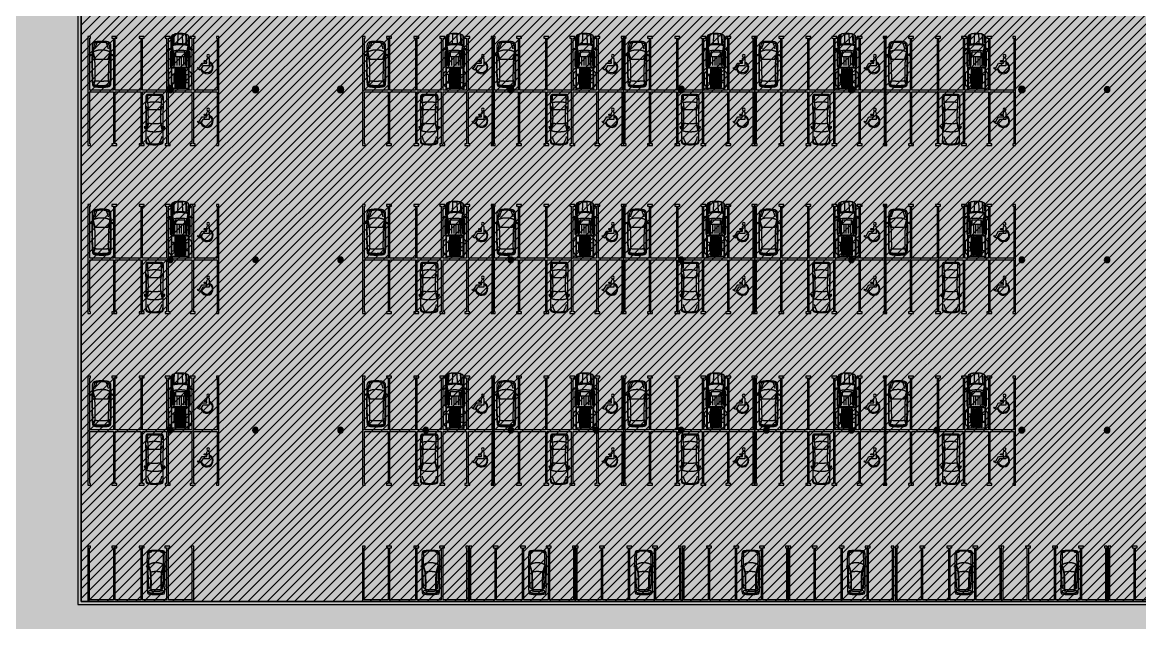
# Model space of a CAD drawing. Header units: metres. Extents: x 202 to 188551, y -77 to 23715.
# Drawn here: x 185236.3 to 185341.2, y 20822.2 to 20878.6 of the extents above; entities that cross this region are included whole.
import ezdxf

# ---------------------------------------------------------------- set-up
doc = ezdxf.new("R2010")
doc.units = ezdxf.units.M
for name, pattern in [('Public', [0]), ('Style Black Lines', [0]), ('Style Grey Lines', [0]), ('Style_30', [0]), ('Style_4', [0]), ('Style_40', [0]), ('Wall Style 01', [0])]:
    doc.linetypes.add(name, pattern=pattern)
for name, color, linetype, true_color in [('brick', 12, 'Continuous', 0xbd0000), ('COLON', 5, 'Continuous', 0x0000ff), ('Import', 7, 'Continuous', 0xff1493), ('Import - Page 1', 7, 'Continuous', 0xff1493), ('Imported blocks_1', 7, 'Continuous', 0xc57dd9), ('MONOLIT', 7, 'Continuous', 0x691639), ('Walls', 7, 'Continuous', 0x68db4c), ('Zoning', 7, 'Continuous', 0x47d2e2)]:
    doc.layers.add(name, color=color, linetype=linetype, true_color=true_color)

# ---------------------------------------------------------------- blocks, each defined once
blk = doc.blocks.new('Two rows parking A')
at = {"layer": 'Imported blocks_1', "linetype": 'Style Black Lines'}
blk.add_lwpolyline([(-5.99, 4.82), (-5.91, 4.82), (-5.91, 4.98), (-6.15, 4.98), (-6.15, -5.26), (-5.91, -5.26), (-5.91, -5.1), (-5.99, -5.1), (-5.99, -0.22), (-3.74, -0.22), (-3.74, -5.1), (-3.9, -5.1), (-3.9, -5.26), (-3.43, -5.26), (-3.43, -5.1), (-3.59, -5.1), (-3.59, -0.22), (-1.19, -0.22), (-1.19, -5.1), (-1.35, -5.1), (-1.35, -5.26), (-0.88, -5.26), (-0.88, -5.1), (-1.03, -5.1), (-1.03, -0.22), (1.24, -0.22), (1.24, -5.1), (1.09, -5.1), (1.09, -5.26), (1.56, -5.26), (1.56, -5.1), (1.4, -5.1), (1.4, -0.22), (3.62, -0.22), (3.62, -5.1), (3.46, -5.1), (3.46, -5.26), (3.93, -5.26), (3.93, -5.1), (3.78, -5.1), (3.78, -0.22), (5.99, -0.22), (5.99, -5.1), (5.91, -5.1), (5.91, -5.26), (6.15, -5.26), (6.15, 4.98), (5.91, 4.98), (5.91, 4.82), (5.99, 4.82), (5.99, -0.06), (3.78, -0.06), (3.78, 4.82), (3.93, 4.82), (3.93, 4.98), (3.46, 4.98), (3.46, 4.82), (3.62, 4.82), (3.62, -0.06), (1.4, -0.06), (1.4, 4.82), (1.56, 4.82), (1.56, 4.98), (1.09, 4.98), (1.09, 4.82), (1.24, 4.82), (1.24, -0.06), (-1.03, -0.06), (-1.03, 4.82), (-0.88, 4.82), (-0.88, 4.98), (-1.35, 4.98), (-1.35, 4.82), (-1.19, 4.82), (-1.19, -0.06), (-3.59, -0.06), (-3.59, 4.82), (-3.43, 4.82), (-3.43, 4.98), (-3.9, 4.98), (-3.9, 4.82), (-3.74, 4.82), (-3.74, -0.06), (-5.99, -0.06), (-5.99, 4.82)], close=True, dxfattribs=at)
at = {"layer": 'Imported blocks_1', "linetype": 'Style Grey Lines'}
for points in [[(1.51, 3.77), (1.51, 3.8)], [(1.65, 3.88), (1.67, 3.88)], [(1.65, 3.8), (1.67, 3.8)], [(2, 2.26), (2, 3.49)], [(3.02, 2.26), (3.02, 3.49)], [(3.37, 3.8), (3.34, 3.8)], [(3.37, 3.88), (3.35, 3.88)], [(3.51, 3.77), (3.51, 3.8)], [(2.21, 3.08), (2.21, 2.26)], [(2.41, 3.08), (2.41, 2.26)], [(2.61, 3.08), (2.61, 2.26)], [(2.81, 3.08), (2.81, 2.26)], [(5.24, 2.86), (5.24, 2.24), (4.65, 2.24), (4.39, 1.83), (4.13, 1.98), (4.19, 2.07), (4.3, 2.03), (4.57, 2.47), (5.02, 2.47), (5.02, 2.61), (4.8, 2.61)], [(4.8, 2.72), (5.02, 2.72), (5.02, 2.86)], [(5.33, 2.57), (5.33, 2.46)], [(1.65, 1.71), (1.65, 0.28)], [(2.01, 1.89), (2.01, 0.23)], [(2.07, 0.23), (2.07, 1.89)], [(2.11, 1.89), (2.11, 0.23)], [(2.16, 0.23), (2.16, 1.89)], [(2.2, 1.89), (2.2, 0.23)], [(2.26, 0.23), (2.26, 1.89)], [(2.3, 1.89), (2.3, 0.23)], [(2.35, 0.23), (2.35, 1.89)], [(2.39, 1.89), (2.39, 0.23)], [(2.44, 0.23), (2.44, 1.89)], [(2.48, 1.89), (2.48, 0.23)], [(2.54, 0.23), (2.54, 1.89)], [(2.57, 0.23), (2.57, 1.89)], [(2.63, 1.89), (2.63, 0.23)], [(2.67, 0.23), (2.67, 1.89)], [(2.72, 1.89), (2.72, 0.23)], [(2.76, 0.23), (2.76, 1.89)], [(2.81, 1.89), (2.81, 0.23)], [(2.86, 0.23), (2.86, 1.89)], [(2.91, 1.89), (2.91, 0.23)], [(2.95, 0.23), (2.95, 1.89)], [(3.01, 1.89), (3.01, 0.23)], [(3.37, 0.28), (3.37, 1.71)], [(4.55, 1.93), (4.49, 1.83)], [(1.76, 0.09), (1.76, -0.02)], [(3.26, 0.09), (3.26, -0.02)], [(5.24, -2.18), (5.24, -2.8), (4.65, -2.8), (4.39, -3.21), (4.13, -3.06), (4.19, -2.97), (4.3, -3.01), (4.57, -2.57), (5.02, -2.57), (5.02, -2.43), (4.8, -2.43)], [(4.55, -3.11), (4.49, -3.21)], [(4.8, -2.32), (5.02, -2.32), (5.02, -2.18)], [(5.33, -2.47), (5.33, -2.58)]]:
    blk.add_lwpolyline(points, dxfattribs=at)
for points in [[(5.27, 3.16, 1), (5, 3.16, 1), (5.27, 3.16)], [(5.27, -1.88, 1), (5, -1.88, 1), (5.27, -1.88)]]:
    blk.add_lwpolyline(points, format="xyb", close=True, dxfattribs=at)
for points in [[(4.73, 2.7), (4.73, 2.7)], [(4.73, -2.34), (4.73, -2.34)]]:
    blk.add_lwpolyline(points, close=True, dxfattribs=at)
at = {"layer": 'Imported blocks_1'}
for points, degree in [([(2.51, 5.26), (2.12, 5.26), (1.98, 5.21)], 2), ([(3.04, 5.21), (2.9, 5.26), (2.51, 5.26)], 2), ([(-5.73, 4.24), (-5.76, 4.11), (-5.74, 3.97)], 2), ([(-5.59, 4.42), (-5.7, 4.36), (-5.73, 4.24)], 2), ([(-5.53, 4.34), (-5.65, 3.93), (-5.66, 3.49)], 2), ([(-4.87, 4.53), (-5.45, 4.53), (-5.59, 4.42)], 2), ([(-5.29, 4.38), (-5.41, 4.38), (-5.53, 4.34)], 2), ([(-5.48, 3.83), (-5.42, 4.14), (-5.27, 4.42)], 2), ([(-5.27, 4.42), (-5.24, 4.48), (-5.19, 4.52)], 2), ([(-4.87, 4.44), (-5.07, 4.44), (-5.27, 4.42)], 2), ([(-4.15, 4.42), (-4.29, 4.53), (-4.87, 4.53)], 2), ([(-4.47, 4.42), (-4.67, 4.44), (-4.87, 4.44)], 2), ([(-4.55, 4.52), (-4.5, 4.48), (-4.47, 4.42)], 2), ([(-4.47, 4.42), (-4.32, 4.14), (-4.26, 3.83)], 2), ([(-4.45, 4.38), (-4.33, 4.38), (-4.21, 4.34)], 2), ([(-4.21, 4.34), (-4.09, 3.93), (-4.08, 3.49)], 2), ([(-4.01, 4.24), (-4.04, 4.36), (-4.15, 4.42)], 2), ([(-4, 3.97), (-3.98, 4.11), (-4.01, 4.24)], 2), ([(1.69, 5.01), (1.63, 4.89), (1.63, 4.76)], 2), ([(1.63, 4.76), (1.63, 4), (1.65, 4)], 2), ([(1.93, 5.16), (1.77, 5.14), (1.69, 5.01)], 2), ([(1.76, 5.09), (1.76, 4.65), (1.75, 4.2)], 2), ([(1.75, 4.2), (1.81, 4.2), (1.88, 4.21)], 2), ([(1.75, 4.2), (1.79, 3.89), (1.86, 3.58)], 2), ([(2.51, 4.22), (2.09, 4.22), (1.76, 4.12)], 2), ([(1.88, 4.21), (1.88, 4.68), (1.93, 5.16)], 2), ([(1.93, 4.23), (1.9, 4.23), (1.88, 4.21)], 2), ([(1.93, 4.23), (1.94, 4.74), (1.98, 5.21)], 2), ([(1.98, 5.21), (1.95, 5.19), (1.93, 5.16)], 2), ([(2.51, 4.3), (2.12, 4.3), (1.93, 4.23)], 2), ([(2.3, 5.19), (2.28, 4.77), (2.26, 4.34)], 2), ([(2.26, 4.34), (2.26, 4.32), (2.28, 4.32)], 2), ([(2.28, 4.32), (2.51, 4.32), (2.74, 4.32)], 2), ([(2.33, 5.21), (2.3, 5.21), (2.3, 5.19)], 2), ([(2.69, 5.21), (2.51, 5.21), (2.33, 5.21)], 2), ([(3.09, 4.23), (2.89, 4.3), (2.51, 4.3)], 2), ([(3.26, 4.12), (2.93, 4.22), (2.51, 4.22)], 2), ([(2.72, 5.19), (2.72, 5.21), (2.69, 5.21)], 2), ([(2.76, 4.34), (2.74, 4.77), (2.72, 5.19)], 2), ([(2.74, 4.32), (2.76, 4.32), (2.76, 4.34)], 2), ([(3.09, 5.16), (3.07, 5.19), (3.04, 5.21)], 2), ([(3.09, 4.23), (3.08, 4.74), (3.04, 5.21)], 2), ([(3.14, 4.21), (3.14, 4.68), (3.09, 5.16)], 2), ([(3.33, 5.01), (3.24, 5.14), (3.09, 5.16)], 2), ([(3.14, 4.21), (3.12, 4.23), (3.09, 4.23)], 2), ([(3.27, 4.2), (3.2, 4.2), (3.14, 4.21)], 2), ([(3.15, 3.58), (3.23, 3.89), (3.27, 4.2)], 2), ([(3.25, 5.09), (3.26, 4.65), (3.27, 4.2)], 2), ([(3.39, 4.76), (3.39, 4.89), (3.33, 5.01)], 2), ([(3.37, 4), (3.39, 4), (3.39, 4.76)], 2), ([(-5.93, 3.24), (-5.95, 3.22), (-5.95, 3.2)], 2), ([(-5.95, 3.2), (-5.95, 3.2), (-5.94, 3.19)], 2), ([(-5.94, 3.19), (-5.85, 3.23), (-5.77, 3.26)], 2), ([(-5.94, 3.19), (-5.94, 3.19), (-5.94, 3.19)], 2), ([(-5.76, 3.31), (-5.85, 3.28), (-5.93, 3.24)], 2), ([(-5.77, 3.26), (-5.75, 3.27), (-5.74, 3.27)], 2), ([(-5.77, 3.26), (-5.78, 2.57), (-5.77, 1.87)], 2), ([(-5.74, 3.97), (-5.76, 3.64), (-5.76, 3.31)], 2), ([(-5.74, 3.32), (-5.75, 3.32), (-5.76, 3.31)], 2), ([(-5.73, 3.3), (-5.73, 3.31), (-5.74, 3.32)], 2), ([(-5.74, 3.27), (-5.73, 3.28), (-5.73, 3.3)], 2), ([(-5.71, 2.16), (-5.71, 2.81), (-5.72, 3.46)], 2), ([(-5.72, 3.46), (-5.65, 3.18), (-5.58, 2.9)], 2), ([(-4.87, 3.71), (-5.46, 3.71), (-5.66, 3.49)], 2), ([(-5.66, 3.49), (-5.6, 3.16), (-5.46, 2.85)], 2), ([(-4.08, 3.49), (-4.28, 3.71), (-4.87, 3.71)], 2), ([(-4.28, 2.85), (-4.14, 3.16), (-4.08, 3.49)], 2), ([(-4.02, 3.46), (-4.09, 3.18), (-4.16, 2.9)], 2), ([(-4.03, 2.16), (-4.03, 2.81), (-4.02, 3.46)], 2), ([(-4.01, 3.3), (-4.01, 3.31), (-4, 3.32)], 2), ([(-4, 3.27), (-4.01, 3.28), (-4.01, 3.3)], 2), ([(-3.98, 3.31), (-3.98, 3.64), (-4, 3.97)], 2), ([(-4, 3.32), (-3.99, 3.32), (-3.98, 3.31)], 2), ([(-3.97, 3.26), (-3.99, 3.27), (-4, 3.27)], 2), ([(-3.81, 3.24), (-3.89, 3.28), (-3.98, 3.31)], 2), ([(-3.97, 1.87), (-3.96, 2.57), (-3.97, 3.26)], 2), ([(-3.97, 3.26), (-3.89, 3.23), (-3.8, 3.19)], 2), ([(-3.79, 3.2), (-3.79, 3.22), (-3.81, 3.24)], 2), ([(-3.8, 3.19), (-3.79, 3.2), (-3.79, 3.2)], 2), ([(-3.8, 3.19), (-3.8, 3.19), (-3.8, 3.19)], 2), ([(1.37, 3.8), (1.34, 3.8), (1.35, 3.77)], 2), ([(1.35, 3.77), (1.35, 3.75), (1.35, 3.72)], 2), ([(1.35, 3.72), (1.36, 3.7), (1.38, 3.7)], 2), ([(1.48, 3.82), (1.42, 3.81), (1.37, 3.8)], 2), ([(1.38, 3.7), (1.44, 3.71), (1.49, 3.72)], 2), ([(1.65, 3.88), (1.57, 3.85), (1.48, 3.82)], 2), ([(1.48, 3.82), (1.48, 3.82), (1.48, 3.82)], 2), ([(1.51, 3.8), (1.51, 3.82), (1.48, 3.82)], 2), ([(1.49, 3.72), (1.52, 3.72), (1.52, 3.74)], 2), ([(1.51, 3.77), (1.58, 3.78), (1.65, 3.8)], 2), ([(1.52, 3.74), (1.51, 3.76), (1.51, 3.77)], 2), ([(1.6, 3.56), (1.58, 3.56), (1.58, 3.54)], 2), ([(1.58, 3.54), (1.58, 2.87), (1.58, 2.21)], 2), ([(1.65, 3.56), (1.63, 3.56), (1.6, 3.56)], 2), ([(1.65, 4), (1.65, 3.94), (1.65, 3.88)], 2), ([(1.65, 3.8), (1.65, 3.68), (1.65, 3.56)], 2), ([(1.65, 2.19), (1.65, 2.87), (1.65, 3.56)], 2), ([(1.69, 2.24), (1.68, 3.08), (1.69, 3.92)], 2), ([(1.69, 3.92), (1.76, 3.7), (1.79, 3.48)], 2), ([(1.79, 3.48), (1.81, 2.88), (1.8, 2.27)], 2), ([(2.51, 3.68), (2.04, 3.68), (1.86, 3.58)], 2), ([(1.86, 3.58), (1.92, 2.85), (1.9, 2.11)], 2), ([(2.11, 3.52), (2.07, 3.52), (2.07, 3.48)], 2), ([(2.07, 3.48), (2.07, 3.32), (2.07, 3.16)], 2), ([(2.07, 3.16), (2.07, 3.12), (2.11, 3.12)], 2), ([(2.91, 3.52), (2.51, 3.52), (2.11, 3.52)], 2), ([(3.15, 3.58), (2.98, 3.68), (2.51, 3.68)], 2), ([(2.95, 3.48), (2.95, 3.52), (2.91, 3.52)], 2), ([(2.91, 3.12), (2.95, 3.12), (2.95, 3.16)], 2), ([(2.95, 3.16), (2.95, 3.32), (2.95, 3.48)], 2), ([(3.12, 2.11), (3.1, 2.85), (3.15, 3.58)], 2), ([(3.23, 3.48), (3.21, 2.88), (3.22, 2.27)], 2), ([(3.33, 3.92), (3.26, 3.7), (3.23, 3.48)], 2), ([(3.33, 2.24), (3.33, 3.08), (3.33, 3.92)], 2), ([(3.37, 3.88), (3.37, 3.94), (3.37, 4)], 2), ([(3.54, 3.82), (3.45, 3.85), (3.37, 3.88)], 2), ([(3.37, 3.56), (3.37, 3.68), (3.37, 3.8)], 2), ([(3.37, 3.8), (3.44, 3.78), (3.51, 3.77)], 2), ([(3.42, 3.56), (3.39, 3.56), (3.37, 3.56)], 2), ([(3.37, 2.19), (3.37, 2.87), (3.37, 3.56)], 2), ([(3.44, 3.54), (3.44, 3.56), (3.42, 3.56)], 2), ([(3.44, 2.21), (3.44, 2.87), (3.44, 3.54)], 2), ([(3.51, 3.77), (3.51, 3.76), (3.5, 3.74)], 2), ([(3.5, 3.74), (3.5, 3.72), (3.52, 3.72)], 2), ([(3.51, 3.8), (3.51, 3.82), (3.54, 3.82)], 2), ([(3.52, 3.72), (3.58, 3.71), (3.64, 3.7)], 2), ([(3.65, 3.8), (3.6, 3.81), (3.54, 3.82)], 2), ([(3.54, 3.82), (3.54, 3.82), (3.54, 3.82)], 2), ([(3.64, 3.7), (3.66, 3.7), (3.67, 3.72)], 2), ([(3.67, 3.77), (3.68, 3.8), (3.65, 3.8)], 2), ([(3.67, 3.72), (3.67, 3.75), (3.67, 3.77)], 2), ([(-5.69, 0.76), (-5.72, 1.46), (-5.71, 2.16)], 2), ([(-5.58, 2.9), (-5.51, 2.62), (-5.51, 2.33)], 2), ([(-5.51, 2.33), (-5.5, 1.65), (-5.5, 0.97)], 2), ([(-5.46, 2.85), (-4.87, 2.85), (-4.28, 2.85)], 2), ([(-4.23, 2.33), (-4.24, 1.65), (-4.24, 0.97)], 2), ([(-4.16, 2.9), (-4.23, 2.62), (-4.23, 2.33)], 2), ([(-4.04, 0.76), (-4.02, 1.46), (-4.03, 2.16)], 2), ([(1.58, 2.21), (1.58, 2.19), (1.6, 2.19)], 2), ([(1.6, 2.19), (1.62, 2.19), (1.65, 2.19)], 2), ([(1.65, 2.19), (1.65, 2.11), (1.65, 2.04)], 2), ([(1.8, 2.27), (1.75, 2.24), (1.69, 2.24)], 2), ([(1.9, 2.11), (1.85, 2.09), (1.81, 2.06)], 2), ([(1.9, 2.11), (2.2, 2.12), (2.51, 2.12)], 2), ([(2.11, 3.12), (2.51, 3.12), (2.91, 3.12)], 2), ([(2.51, 2.12), (2.81, 2.12), (3.12, 2.11)], 2), ([(3.21, 2.06), (3.17, 2.09), (3.12, 2.11)], 2), ([(3.22, 2.27), (3.27, 2.24), (3.33, 2.24)], 2), ([(3.37, 2.04), (3.37, 2.11), (3.37, 2.19)], 2), ([(3.37, 2.19), (3.39, 2.19), (3.42, 2.19)], 2), ([(3.42, 2.19), (3.44, 2.19), (3.44, 2.21)], 2), ([(4.75, 2.66), (4.75, 2.69), (4.77, 2.72), (4.8, 2.72)], 3), ([(4.8, 2.61), (4.77, 2.61), (4.75, 2.63), (4.75, 2.66)], 3), ([(5.02, 2.86), (5.02, 2.9), (5.04, 2.94), (5.07, 2.96)], 3), ([(5.07, 2.96), (5.11, 2.98), (5.15, 2.98), (5.18, 2.96)], 3), ([(5.18, 2.96), (5.22, 2.94), (5.24, 2.9), (5.24, 2.86)], 3), ([(5.59, 1.94), (5.65, 2.19), (5.55, 2.43), (5.33, 2.57)], 3), ([(5.33, 2.46), (5.5, 2.32), (5.56, 2.11), (5.49, 1.9)], 3), ([(-5.77, 1.87), (-5.79, 1.18), (-5.73, 0.49)], 2), ([(-4.01, 0.49), (-3.95, 1.18), (-3.97, 1.87)], 2), ([(1.65, 1.71), (1.42, 1.58), (1.42, 1.37)], 2), ([(1.42, 1.37), (1.42, 0.99), (1.42, 0.62)], 2), ([(1.67, 2.06), (1.65, 2.06), (1.65, 2.04)], 2), ([(1.65, 2.04), (1.65, 2.04), (1.65, 2.04)], 2), ([(1.65, 2.04), (1.65, 1.87), (1.65, 1.71)], 2), ([(3.34, 2.06), (2.51, 2.06), (1.67, 2.06)], 2), ([(1.74, 2.01), (1.74, 2.03), (1.77, 2.03)], 2), ([(1.74, 0.1), (1.74, 1.05), (1.74, 2.01)], 2), ([(1.88, 1.41), (1.81, 1.41), (1.74, 1.41)], 2), ([(1.77, 2.03), (2.51, 2.03), (3.25, 2.03)], 2), ([(1.95, 1.33), (1.95, 1.41), (1.88, 1.41)], 2), ([(1.95, 0.7), (1.95, 1.02), (1.95, 1.33)], 2), ([(2.04, 1.92), (2.01, 1.92), (2.01, 1.89)], 2), ([(2.07, 1.89), (2.07, 1.92), (2.04, 1.92)], 2), ([(2.13, 1.92), (2.11, 1.92), (2.11, 1.89)], 2), ([(2.16, 1.89), (2.16, 1.92), (2.13, 1.92)], 2), ([(2.23, 1.92), (2.2, 1.92), (2.2, 1.89)], 2), ([(2.26, 1.89), (2.26, 1.92), (2.23, 1.92)], 2), ([(2.33, 1.92), (2.3, 1.92), (2.3, 1.89)], 2), ([(2.35, 1.89), (2.35, 1.92), (2.33, 1.92)], 2), ([(2.42, 1.92), (2.39, 1.92), (2.39, 1.89)], 2), ([(2.44, 1.89), (2.44, 1.92), (2.42, 1.92)], 2), ([(2.51, 1.92), (2.48, 1.92), (2.48, 1.89)], 2), ([(2.54, 1.89), (2.54, 1.92), (2.51, 1.92)], 2), ([(2.57, 1.89), (2.57, 1.92), (2.6, 1.92)], 2), ([(2.6, 1.92), (2.63, 1.92), (2.63, 1.89)], 2), ([(2.67, 1.89), (2.67, 1.92), (2.69, 1.92)], 2), ([(2.69, 1.92), (2.72, 1.92), (2.72, 1.89)], 2), ([(2.76, 1.89), (2.76, 1.92), (2.79, 1.92)], 2), ([(2.79, 1.92), (2.81, 1.92), (2.81, 1.89)], 2), ([(2.86, 1.89), (2.86, 1.92), (2.89, 1.92)], 2), ([(2.89, 1.92), (2.91, 1.92), (2.91, 1.89)], 2), ([(2.95, 1.89), (2.95, 1.92), (2.98, 1.92)], 2), ([(2.98, 1.92), (3.01, 1.92), (3.01, 1.89)], 2), ([(3.07, 1.33), (3.07, 1.41), (3.14, 1.41)], 2), ([(3.07, 0.7), (3.07, 1.02), (3.07, 1.33)], 2), ([(3.14, 1.41), (3.21, 1.41), (3.27, 1.41)], 2), ([(3.25, 2.03), (3.27, 2.03), (3.27, 2.01)], 2), ([(3.27, 2.01), (3.27, 1.05), (3.27, 0.1)], 2), ([(3.37, 2.04), (3.37, 2.06), (3.34, 2.06)], 2), ([(3.37, 2.04), (3.37, 2.04), (3.37, 2.04)], 2), ([(3.37, 1.71), (3.37, 1.87), (3.37, 2.04)], 2), ([(3.6, 1.37), (3.6, 1.58), (3.37, 1.71)], 2), ([(3.6, 0.62), (3.6, 0.99), (3.6, 1.37)], 2), ([(4.49, 1.83), (4.59, 1.6), (4.82, 1.46), (5.08, 1.49)], 3), ([(5.01, 1.57), (4.79, 1.58), (4.61, 1.72), (4.55, 1.93)], 3), ([(5.49, 1.9), (5.41, 1.7), (5.23, 1.57), (5.01, 1.57)], 3), ([(5.08, 1.49), (5.34, 1.51), (5.53, 1.69), (5.59, 1.94)], 3), ([(-5.73, 0.49), (-5.73, 0.38), (-5.63, 0.33)], 2), ([(-5.62, 0.68), (-5.69, 0.62), (-5.69, 0.76)], 2), ([(-5.64, 0.41), (-5.53, 0.62), (-5.47, 0.84)], 2), ([(-4.87, 0.31), (-5.49, 0.31), (-5.64, 0.41)], 2), ([(-5.63, 0.33), (-5.49, 0.23), (-4.87, 0.23)], 2), ([(-5.5, 0.97), (-5.51, 0.8), (-5.62, 0.68)], 2), ([(-5.61, 0.48), (-5.45, 0.39), (-4.87, 0.39)], 2), ([(-5.47, 0.84), (-5.17, 0.8), (-4.87, 0.8)], 2), ([(-4.87, 0.8), (-4.57, 0.8), (-4.27, 0.84)], 2), ([(-4.87, 0.39), (-4.29, 0.39), (-4.13, 0.48)], 2), ([(-4.1, 0.41), (-4.25, 0.31), (-4.87, 0.31)], 2), ([(-4.87, 0.23), (-4.25, 0.23), (-4.11, 0.33)], 2), ([(-4.27, 0.84), (-4.2, 0.62), (-4.1, 0.41)], 2), ([(-4.24, 0.97), (-4.23, 0.8), (-4.12, 0.68)], 2), ([(-4.12, 0.68), (-4.05, 0.62), (-4.04, 0.76)], 2), ([(-4.11, 0.33), (-4.01, 0.38), (-4.01, 0.49)], 2), ([(1.42, 0.62), (1.42, 0.41), (1.65, 0.28)], 2), ([(1.65, 0.28), (1.65, 0.19), (1.65, 0.1)], 2), ([(1.65, 0.1), (1.65, -0.03), (1.78, -0.03)], 2), ([(1.74, 0.62), (1.81, 0.62), (1.88, 0.62)], 2), ([(1.76, 0.09), (1.74, 0.09), (1.74, 0.1)], 2), ([(3.26, 0.09), (2.51, 0.09), (1.76, 0.09)], 2), ([(1.88, 0.62), (1.95, 0.62), (1.95, 0.7)], 2), ([(2.01, 0.23), (2.01, 0.21), (2.04, 0.21)], 2), ([(2.04, 0.21), (2.07, 0.21), (2.07, 0.23)], 2), ([(2.11, 0.23), (2.11, 0.21), (2.13, 0.21)], 2), ([(2.13, 0.21), (2.16, 0.21), (2.16, 0.23)], 2), ([(2.2, 0.23), (2.2, 0.21), (2.23, 0.21)], 2), ([(2.23, 0.21), (2.26, 0.21), (2.26, 0.23)], 2), ([(2.3, 0.23), (2.3, 0.21), (2.33, 0.21)], 2), ([(2.33, 0.21), (2.35, 0.21), (2.35, 0.23)], 2), ([(2.39, 0.23), (2.39, 0.21), (2.42, 0.21)], 2), ([(2.42, 0.21), (2.44, 0.21), (2.44, 0.23)], 2), ([(2.48, 0.23), (2.48, 0.21), (2.51, 0.21)], 2), ([(2.51, 0.21), (2.54, 0.21), (2.54, 0.23)], 2), ([(2.6, 0.21), (2.57, 0.21), (2.57, 0.23)], 2), ([(2.63, 0.23), (2.63, 0.21), (2.6, 0.21)], 2), ([(2.69, 0.21), (2.67, 0.21), (2.67, 0.23)], 2), ([(2.72, 0.23), (2.72, 0.21), (2.69, 0.21)], 2), ([(2.79, 0.21), (2.76, 0.21), (2.76, 0.23)], 2), ([(2.81, 0.23), (2.81, 0.21), (2.79, 0.21)], 2), ([(2.89, 0.21), (2.86, 0.21), (2.86, 0.23)], 2), ([(2.91, 0.23), (2.91, 0.21), (2.89, 0.21)], 2), ([(2.98, 0.21), (2.95, 0.21), (2.95, 0.23)], 2), ([(3.01, 0.23), (3.01, 0.21), (2.98, 0.21)], 2), ([(3.14, 0.62), (3.07, 0.62), (3.07, 0.7)], 2), ([(3.27, 0.62), (3.21, 0.62), (3.14, 0.62)], 2), ([(3.24, -0.03), (3.37, -0.03), (3.37, 0.1)], 2), ([(3.27, 0.1), (3.27, 0.09), (3.26, 0.09)], 2), ([(3.37, 0.28), (3.6, 0.41), (3.6, 0.62)], 2), ([(3.37, 0.1), (3.37, 0.19), (3.37, 0.28)], 2), ([(-0.72, -0.68), (-0.73, -1.18), (-0.74, -1.69)], 2), ([(-0.5, -0.47), (-0.71, -0.48), (-0.72, -0.68)], 2), ([(-0.47, -0.57), (-0.69, -0.57), (-0.69, -0.73)], 2), ([(-0.69, -0.73), (-0.69, -0.87), (-0.69, -1.01)], 2), ([(-0.55, -1.25), (-0.54, -0.95), (-0.52, -0.58)], 2), ([(0.71, -0.47), (0.1, -0.47), (-0.5, -0.47)], 2), ([(0.68, -0.57), (0.1, -0.57), (-0.47, -0.57)], 2), ([(0.89, -0.73), (0.89, -0.57), (0.68, -0.57)], 2), ([(0.93, -0.68), (0.92, -0.48), (0.71, -0.47)], 2), ([(0.76, -1.25), (0.75, -0.95), (0.73, -0.58)], 2), ([(0.89, -1.01), (0.9, -0.87), (0.89, -0.73)], 2), ([(0.95, -1.69), (0.94, -1.18), (0.93, -0.68)], 2), ([(1.78, -0.03), (2.51, -0.03), (3.24, -0.03)], 2), ([(-0.74, -1.69), (-0.74, -1.79), (-0.71, -1.87)], 2), ([(-0.71, -1.87), (-0.71, -2.72), (-0.71, -3.57)], 2), ([(-0.51, -2), (-0.54, -1.75), (-0.68, -1.55)], 2), ([(-0.68, -1.55), (-0.67, -2.56), (-0.67, -3.58)], 2), ([(0.1, -1.17), (-0.27, -1.17), (-0.55, -1.25)], 2), ([(-0.55, -1.25), (-0.52, -1.57), (-0.46, -1.89)], 2), ([(-0.49, -3.01), (-0.46, -2.5), (-0.51, -2)], 2), ([(-0.46, -1.89), (-0.34, -1.88), (0.1, -1.88)], 2), ([(0.76, -1.25), (0.48, -1.17), (0.1, -1.17)], 2), ([(0.1, -1.88), (0.54, -1.88), (0.67, -1.89)], 2), ([(0.67, -1.89), (0.73, -1.57), (0.76, -1.25)], 2), ([(0.69, -3.01), (0.67, -2.5), (0.71, -2)], 2), ([(0.71, -2), (0.74, -1.75), (0.89, -1.55)], 2), ([(0.89, -1.55), (0.88, -2.56), (0.88, -3.58)], 2), ([(0.91, -3.57), (0.92, -2.72), (0.92, -1.87)], 2), ([(0.92, -1.87), (0.94, -1.79), (0.95, -1.69)], 2), ([(5.02, -2.18), (5.02, -2.14), (5.04, -2.1), (5.07, -2.08)], 3), ([(5.07, -2.08), (5.11, -2.06), (5.15, -2.06), (5.18, -2.08)], 3), ([(5.18, -2.08), (5.22, -2.1), (5.24, -2.14), (5.24, -2.18)], 3), ([(-0.67, -3.72), (-0.54, -3.37), (-0.49, -3.01)], 2), ([(0.88, -3.72), (0.75, -3.37), (0.69, -3.01)], 2), ([(5.01, -3.47), (4.79, -3.46), (4.61, -3.32), (4.55, -3.11)], 3), ([(4.75, -2.38), (4.75, -2.35), (4.77, -2.32), (4.8, -2.32)], 3), ([(4.8, -2.43), (4.77, -2.43), (4.75, -2.41), (4.75, -2.38)], 3), ([(5.49, -3.14), (5.41, -3.34), (5.23, -3.47), (5.01, -3.47)], 3), ([(5.08, -3.55), (5.34, -3.53), (5.53, -3.35), (5.59, -3.1)], 3), ([(5.59, -3.1), (5.65, -2.85), (5.55, -2.61), (5.33, -2.47)], 3), ([(5.33, -2.58), (5.5, -2.72), (5.56, -2.93), (5.49, -3.14)], 3), ([(-0.86, -3.5), (-0.87, -3.5), (-0.87, -3.5)], 2), ([(-0.87, -3.5), (-0.87, -3.53), (-0.86, -3.55)], 2), ([(-0.81, -3.49), (-0.84, -3.48), (-0.86, -3.5)], 2), ([(-0.86, -3.55), (-0.84, -3.62), (-0.77, -3.66)], 2), ([(-0.74, -3.55), (-0.78, -3.52), (-0.81, -3.49)], 2), ([(-0.77, -3.66), (-0.74, -3.68), (-0.71, -3.67)], 2), ([(-0.71, -3.57), (-0.72, -3.56), (-0.74, -3.55)], 2), ([(-0.71, -3.57), (-0.69, -3.57), (-0.67, -3.57)], 2), ([(-0.71, -3.67), (-0.68, -3.66), (-0.67, -3.64)], 2), ([(-0.71, -3.67), (-0.71, -4.14), (-0.7, -4.61)], 2), ([(-0.67, -3.57), (-0.65, -3.6), (-0.67, -3.64)], 2), ([(-0.67, -3.64), (-0.67, -3.68), (-0.67, -3.72)], 2), ([(-0.62, -3.88), (-0.53, -3.51), (-0.45, -3.15)], 2), ([(0.1, -3.99), (-0.33, -3.99), (-0.62, -3.88)], 2), ([(-0.45, -3.15), (-0.18, -3.2), (0.1, -3.2)], 2), ([(0.1, -3.2), (0.38, -3.2), (0.66, -3.15)], 2), ([(0.82, -3.88), (0.54, -3.99), (0.1, -3.99)], 2), ([(0.66, -3.15), (0.73, -3.51), (0.82, -3.88)], 2), ([(0.88, -3.64), (0.86, -3.6), (0.88, -3.57)], 2), ([(0.88, -3.57), (0.9, -3.57), (0.91, -3.57)], 2), ([(0.88, -3.64), (0.88, -3.68), (0.88, -3.72)], 2), ([(0.91, -3.67), (0.89, -3.66), (0.88, -3.64)], 2), ([(0.94, -3.55), (0.93, -3.56), (0.91, -3.57)], 2), ([(0.91, -3.67), (0.95, -3.68), (0.98, -3.66)], 2), ([(0.91, -4.61), (0.91, -4.14), (0.91, -3.67)], 2), ([(1.02, -3.49), (0.98, -3.52), (0.94, -3.55)], 2), ([(0.98, -3.66), (1.04, -3.62), (1.07, -3.55)], 2), ([(1.07, -3.5), (1.05, -3.48), (1.02, -3.49)], 2), ([(1.07, -3.55), (1.08, -3.53), (1.07, -3.5)], 2), ([(1.07, -3.5), (1.07, -3.5), (1.07, -3.5)], 2), ([(4.49, -3.21), (4.59, -3.44), (4.82, -3.58), (5.08, -3.55)], 3), ([(-0.7, -4.71), (-0.72, -4.73), (-0.72, -4.76)], 2), ([(-0.72, -4.76), (-0.72, -4.87), (-0.71, -4.97)], 2), ([(-0.71, -4.97), (-0.7, -5.02), (-0.65, -5.05)], 2), ([(-0.7, -4.61), (-0.7, -4.66), (-0.7, -4.71)], 2), ([(-0.7, -4.71), (-0.68, -4.81), (-0.66, -4.91)], 2), ([(-0.66, -4.91), (-0.62, -5.02), (-0.5, -5.04)], 2), ([(-0.65, -5.05), (-0.46, -5.18), (0.1, -5.18)], 2), ([(-0.56, -4.42), (-0.49, -4.77), (-0.28, -5.08)], 2), ([(-0.5, -5.04), (-0.2, -5.1), (0.1, -5.1)], 2), ([(0.1, -5.1), (0.41, -5.1), (0.7, -5.04)], 2), ([(0.1, -5.18), (0.66, -5.18), (0.86, -5.05)], 2), ([(0.77, -4.42), (0.69, -4.77), (0.49, -5.08)], 2), ([(0.7, -5.04), (0.83, -5.02), (0.86, -4.91)], 2), ([(0.86, -4.91), (0.89, -4.81), (0.9, -4.71)], 2), ([(0.86, -5.05), (0.9, -5.02), (0.92, -4.97)], 2), ([(0.9, -4.71), (0.91, -4.66), (0.91, -4.61)], 2), ([(0.92, -4.76), (0.92, -4.73), (0.9, -4.71)], 2), ([(0.92, -4.97), (0.93, -4.87), (0.92, -4.76)], 2)]:
    blk.add_open_spline(points, degree=degree, dxfattribs=at)
blk = doc.blocks.new('Single row parking A')
at = {"layer": 'Imported blocks_1', "linetype": 'Style Black Lines'}
blk.add_lwpolyline([(-4.72, 2.44), (-4.72, 2.6), (-4.97, 2.6), (-4.97, -2.6), (4.97, -2.6), (4.97, 2.6), (4.72, 2.6), (4.72, 2.44), (4.81, 2.44), (4.81, -2.44), (2.59, -2.44), (2.59, 2.44), (2.74, 2.44), (2.74, 2.6), (2.27, 2.6), (2.27, 2.44), (2.43, 2.44), (2.43, -2.44), (0.15, -2.44), (0.15, 2.44), (0.31, 2.44), (0.31, 2.6), (-0.16, 2.6), (-0.16, 2.44), (-0.01, 2.44), (-0.01, -2.44), (-2.4, -2.44), (-2.4, 2.44), (-2.24, 2.44), (-2.24, 2.6), (-2.71, 2.6), (-2.71, 2.44), (-2.56, 2.44), (-2.56, -2.44), (-4.81, -2.44), (-4.81, 2.44), (-4.72, 2.44)], close=True, dxfattribs=at)
at = {"layer": 'Imported blocks_1'}
for points in [[(0.73, 2.13), (0.65, 2.1), (0.64, 2.02)], [(1.44, 2.19), (1.08, 2.19), (0.73, 2.13)], [(1.44, 2.13), (1.1, 2.13), (0.77, 2.07)], [(0.98, 2.06), (1.02, 2.08), (1.05, 2.11)], [(2.15, 2.13), (1.79, 2.19), (1.44, 2.19)], [(2.11, 2.07), (1.78, 2.13), (1.44, 2.13)], [(1.83, 2.11), (1.86, 2.08), (1.9, 2.06)], [(2.24, 2.02), (2.22, 2.1), (2.15, 2.13)], [(0.61, 1.84), (0.57, 1.42), (0.59, 0.99)], [(0.64, 2.02), (0.62, 1.93), (0.61, 1.84)], [(0.65, 1.87), (0.64, 1.83), (0.65, 1.8)], [(0.7, 2.03), (0.67, 1.95), (0.65, 1.87)], [(0.65, 1.8), (0.66, 1.93), (0.76, 2)], [(0.77, 2.07), (0.73, 2.06), (0.7, 2.03)], [(0.76, 2), (0.73, 1.42), (0.74, 0.85)], [(0.74, 0.85), (1.06, 1.06), (1.44, 1.06)], [(0.76, 2), (0.87, 2.02), (0.98, 2.06)], [(1.44, 1.06), (1.82, 1.06), (2.14, 0.85)], [(1.9, 2.06), (2, 2.02), (2.11, 2)], [(2.17, 2.03), (2.15, 2.06), (2.11, 2.07)], [(2.14, 0.85), (2.14, 1.42), (2.11, 2)], [(2.11, 2), (2.21, 1.93), (2.23, 1.8)], [(2.23, 1.87), (2.21, 1.95), (2.17, 2.03)], [(2.23, 1.8), (2.24, 1.83), (2.23, 1.87)], [(2.27, 1.84), (2.26, 1.93), (2.24, 2.02)], [(2.29, 0.99), (2.3, 1.42), (2.27, 1.84)], [(0.59, 0.74), (0.55, 0.73), (0.51, 0.69)], [(0.51, 0.69), (0.51, 0.69), (0.51, 0.68)], [(0.51, 0.68), (0.51, 0.68), (0.52, 0.68)], [(0.52, 0.68), (0.56, 0.68), (0.59, 0.69)], [(0.59, 0.99), (0.59, 0.87), (0.59, 0.74)], [(0.59, 0.74), (0.63, 0.75), (0.67, 0.75)], [(0.66, 0.69), (0.63, 0.69), (0.59, 0.69)], [(0.59, 0.69), (0.61, -0.09), (0.61, -0.86)], [(0.67, 0.75), (0.69, 0.72), (0.66, 0.69)], [(0.7, 0.81), (0.81, 0.48), (0.88, 0.14)], [(0.77, -1.34), (0.69, -0.27), (0.7, 0.81)], [(0.95, 0.17), (0.84, 0.51), (0.74, 0.85)], [(0.88, 0.14), (0.94, -0.61), (0.9, -1.35)], [(0.95, 0.17), (1.19, 0.23), (1.44, 0.23)], [(0.98, -1.5), (1.02, -0.67), (0.95, 0.17)], [(1.44, 0.23), (1.69, 0.23), (1.93, 0.17)], [(1.93, 0.17), (1.86, -0.67), (1.89, -1.5)], [(2.14, 0.85), (2.03, 0.51), (1.93, 0.17)], [(2, 0.14), (1.93, -0.61), (1.98, -1.35)], [(2.18, 0.81), (2.07, 0.48), (2, 0.14)], [(2.11, -1.34), (2.18, -0.27), (2.18, 0.81)], [(2.21, 0.75), (2.19, 0.72), (2.22, 0.69)], [(2.28, 0.74), (2.25, 0.75), (2.21, 0.75)], [(2.22, 0.69), (2.25, 0.69), (2.28, 0.69)], [(2.27, -0.86), (2.27, -0.09), (2.28, 0.69)], [(2.28, 0.74), (2.29, 0.87), (2.29, 0.99)], [(2.36, 0.69), (2.33, 0.73), (2.28, 0.74)], [(2.28, 0.69), (2.32, 0.68), (2.35, 0.68)], [(2.35, 0.68), (2.36, 0.68), (2.36, 0.68)], [(2.36, 0.68), (2.37, 0.69), (2.36, 0.69)], [(0.61, -0.86), (0.59, -1.32), (0.63, -1.77)], [(2.24, -1.77), (2.29, -1.32), (2.27, -0.86)], [(0.63, -1.77), (0.65, -1.87), (0.73, -1.89)], [(0.73, -1.89), (1.08, -1.96), (1.44, -1.96)], [(0.77, -1.74), (0.75, -1.69), (0.77, -1.65)], [(0.9, -1.35), (0.83, -1.41), (0.77, -1.34)], [(0.77, -1.65), (0.84, -1.51), (0.98, -1.5)], [(0.83, -1.8), (0.78, -1.78), (0.77, -1.74)], [(1.44, -1.87), (1.13, -1.87), (0.83, -1.8)], [(0.89, -1.53), (0.92, -1.61), (1.01, -1.62)], [(1.44, -1.52), (1.21, -1.52), (0.98, -1.5)], [(1.01, -1.62), (1.22, -1.63), (1.44, -1.63)], [(1.89, -1.5), (1.66, -1.52), (1.44, -1.52)], [(1.44, -1.63), (1.65, -1.63), (1.87, -1.62)], [(2.05, -1.8), (1.75, -1.87), (1.44, -1.87)], [(1.44, -1.96), (1.79, -1.96), (2.14, -1.89)], [(1.87, -1.62), (1.95, -1.61), (1.99, -1.53)], [(1.89, -1.5), (2.04, -1.51), (2.1, -1.65)], [(1.98, -1.35), (2.05, -1.41), (2.11, -1.34)], [(2.11, -1.74), (2.09, -1.78), (2.05, -1.8)], [(2.1, -1.65), (2.13, -1.69), (2.11, -1.74)], [(2.14, -1.89), (2.23, -1.87), (2.24, -1.77)]]:
    blk.add_open_spline(points, degree=2, dxfattribs=at)
blk = doc.blocks.new('AC7B900E4F')
at = {"layer": 'COLON', "linetype": 'Style_4'}
for points in [[(0.25, -0.17), (0.25, -0.31)], [(0.25, -0.17), (0.25, -0.17)], [(0.25, -0.31), (0.25, -0.31)], [(0.26, -0.17), (0.26, -0.22)], [(0.26, -0.3), (0.26, -0.25)], [(0.58, -0.23), (0.28, -0.23)], [(0.58, -0.24), (0.28, -0.24)], [(0.6, -0.17), (0.59, -0.22)], [(0.6, -0.3), (0.59, -0.25)], [(0.6, -0.17), (0.61, -0.17)], [(0.61, -0.31), (0.6, -0.31)], [(0.61, -0.17), (0.61, -0.31)]]:
    blk.add_lwpolyline(points, dxfattribs=at)
for points in [[(0.26, -0.17, 0.388879), (0.25, -0.17)], [(0.25, -0.31, 0.388879), (0.26, -0.3)], [(0.26, -0.22, 0.388879), (0.28, -0.23)], [(0.28, -0.24, 0.388879), (0.26, -0.25)], [(0.59, -0.22, -0.388879), (0.58, -0.23)], [(0.58, -0.24, -0.388879), (0.59, -0.25)], [(0.6, -0.17, -0.388879), (0.6, -0.17)], [(0.6, -0.31, -0.388879), (0.6, -0.3)]]:
    blk.add_lwpolyline(points, format="xyb", dxfattribs=at)

msp = doc.modelspace()

# ---------------------------------------------------------------- hatches: boundary and pattern name
at = {"layer": 'COLON', "transparency": 33554483}
h = msp.add_hatch(color=256, dxfattribs=at)
edge = h.paths.add_edge_path(flags=0)
edge.add_arc((185250.17, 20872.25), 0.315, 180, 360)
edge.add_arc((185250.17, 20872.25), 0.315, 0, 180)
edge.add_line((185249.85, 20872.25), (185249.85, 20872.25))
h = msp.add_hatch(color=256, dxfattribs=at)
edge = h.paths.add_edge_path(flags=0)
edge.add_arc((185258.17, 20872.26), 0.315, 180, 360)
edge.add_arc((185258.17, 20872.26), 0.315, 0, 180)
edge.add_line((185257.86, 20872.26), (185257.86, 20872.26))
h = msp.add_hatch(color=256, dxfattribs=at)
edge = h.paths.add_edge_path(flags=0)
edge.add_arc((185266.17, 20872.25), 0.315, 180, 360)
edge.add_arc((185266.17, 20872.25), 0.315, 0, 180)
edge.add_line((185265.85, 20872.25), (185265.85, 20872.25))
h = msp.add_hatch(color=256, dxfattribs=at)
edge = h.paths.add_edge_path(flags=0)
edge.add_arc((185282.17, 20872.25), 0.315, 180, 360)
edge.add_arc((185282.17, 20872.25), 0.315, 0, 180)
edge.add_line((185281.85, 20872.25), (185281.85, 20872.25))
h = msp.add_hatch(color=256, dxfattribs=at)
edge = h.paths.add_edge_path(flags=0)
edge.add_arc((185298.17, 20872.25), 0.315, 180, 360)
edge.add_arc((185298.17, 20872.25), 0.315, 0, 180)
edge.add_line((185297.85, 20872.25), (185297.85, 20872.25))
h = msp.add_hatch(color=256, dxfattribs=at)
edge = h.paths.add_edge_path(flags=0)
edge.add_arc((185314.17, 20872.25), 0.315, 180, 360)
edge.add_arc((185314.17, 20872.25), 0.315, 0, 180)
edge.add_line((185313.85, 20872.25), (185313.85, 20872.25))
h = msp.add_hatch(color=256, dxfattribs=at)
edge = h.paths.add_edge_path(flags=0)
edge.add_arc((185330.17, 20872.25), 0.315, 180, 360)
edge.add_arc((185330.17, 20872.25), 0.315, 0, 180)
edge.add_line((185329.85, 20872.25), (185329.85, 20872.25))
h = msp.add_hatch(color=256, dxfattribs=at)
edge = h.paths.add_edge_path(flags=0)
edge.add_arc((185338.17, 20872.25), 0.265, 180, 360)
edge.add_arc((185338.17, 20872.25), 0.265, 0, 180)
edge.add_line((185337.9, 20872.25), (185337.9, 20872.25))
h = msp.add_hatch(color=256, dxfattribs=at)
edge = h.paths.add_edge_path(flags=0)
edge.add_arc((185250.17, 20856.25), 0.265, 180, 360)
edge.add_arc((185250.17, 20856.25), 0.265, 0, 180)
edge.add_line((185249.9, 20856.25), (185249.9, 20856.25))
h = msp.add_hatch(color=256, dxfattribs=at)
edge = h.paths.add_edge_path(flags=0)
edge.add_arc((185258.17, 20856.26), 0.265, 180, 360)
edge.add_arc((185258.17, 20856.26), 0.265, 0, 180)
edge.add_line((185257.91, 20856.26), (185257.91, 20856.26))
h = msp.add_hatch(color=256, dxfattribs=at)
edge = h.paths.add_edge_path(flags=0)
edge.add_arc((185266.17, 20856.25), 0.265, 180, 360)
edge.add_arc((185266.17, 20856.25), 0.265, 0, 180)
edge.add_line((185265.9, 20856.25), (185265.9, 20856.25))
h = msp.add_hatch(color=256, dxfattribs=at)
edge = h.paths.add_edge_path(flags=0)
edge.add_arc((185282.17, 20856.25), 0.265, 180, 360)
edge.add_arc((185282.17, 20856.25), 0.265, 0, 180)
edge.add_line((185281.9, 20856.25), (185281.9, 20856.25))
h = msp.add_hatch(color=256, dxfattribs=at)
edge = h.paths.add_edge_path(flags=0)
edge.add_arc((185298.17, 20856.25), 0.265, 180, 360)
edge.add_arc((185298.17, 20856.25), 0.265, 0, 180)
edge.add_line((185297.9, 20856.25), (185297.9, 20856.25))
h = msp.add_hatch(color=256, dxfattribs=at)
edge = h.paths.add_edge_path(flags=0)
edge.add_arc((185314.17, 20856.25), 0.265, 180, 360)
edge.add_arc((185314.17, 20856.25), 0.265, 0, 180)
edge.add_line((185313.9, 20856.25), (185313.9, 20856.25))
h = msp.add_hatch(color=256, dxfattribs=at)
edge = h.paths.add_edge_path(flags=0)
edge.add_arc((185330.17, 20856.25), 0.265, 180, 360)
edge.add_arc((185330.17, 20856.25), 0.265, 0, 180)
edge.add_line((185329.9, 20856.25), (185329.9, 20856.25))
h = msp.add_hatch(color=256, dxfattribs=at)
edge = h.paths.add_edge_path(flags=0)
edge.add_arc((185338.17, 20856.25), 0.265, 180, 360)
edge.add_arc((185338.17, 20856.25), 0.265, 0, 180)
edge.add_line((185337.9, 20856.25), (185337.9, 20856.25))
h = msp.add_hatch(color=256, dxfattribs=at)
edge = h.paths.add_edge_path(flags=0)
edge.add_arc((185250.17, 20840.25), 0.265, 180, 360)
edge.add_arc((185250.17, 20840.25), 0.265, 0, 180)
edge.add_line((185249.9, 20840.25), (185249.9, 20840.25))
h = msp.add_hatch(color=256, dxfattribs=at)
edge = h.paths.add_edge_path(flags=0)
edge.add_arc((185258.17, 20840.25), 0.265, 180, 360)
edge.add_arc((185258.17, 20840.25), 0.265, 0, 180)
edge.add_line((185257.9, 20840.25), (185257.9, 20840.25))
h = msp.add_hatch(color=256, dxfattribs=at)
edge = h.paths.add_edge_path(flags=0)
edge.add_arc((185266.17, 20840.25), 0.265, 180, 360)
edge.add_arc((185266.17, 20840.25), 0.265, 0, 180)
edge.add_line((185265.9, 20840.25), (185265.9, 20840.25))
h = msp.add_hatch(color=256, dxfattribs=at)
edge = h.paths.add_edge_path(flags=0)
edge.add_arc((185274.17, 20840.25), 0.265, 180, 360)
edge.add_arc((185274.17, 20840.25), 0.265, 0, 180)
edge.add_line((185273.9, 20840.25), (185273.9, 20840.25))
h = msp.add_hatch(color=256, dxfattribs=at)
edge = h.paths.add_edge_path(flags=0)
edge.add_arc((185282.17, 20840.25), 0.265, 180, 360)
edge.add_arc((185282.17, 20840.25), 0.265, 0, 180)
edge.add_line((185281.9, 20840.25), (185281.9, 20840.25))
h = msp.add_hatch(color=256, dxfattribs=at)
edge = h.paths.add_edge_path(flags=0)
edge.add_arc((185290.17, 20840.25), 0.265, 180, 360)
edge.add_arc((185290.17, 20840.25), 0.265, 0, 180)
edge.add_line((185289.9, 20840.25), (185289.9, 20840.25))
h = msp.add_hatch(color=256, dxfattribs=at)
edge = h.paths.add_edge_path(flags=0)
edge.add_arc((185298.17, 20840.25), 0.265, 180, 360)
edge.add_arc((185298.17, 20840.25), 0.265, 0, 180)
edge.add_line((185297.9, 20840.25), (185297.9, 20840.25))
h = msp.add_hatch(color=256, dxfattribs=at)
edge = h.paths.add_edge_path(flags=0)
edge.add_arc((185306.17, 20840.25), 0.265, 180, 360)
edge.add_arc((185306.17, 20840.25), 0.265, 0, 180)
edge.add_line((185305.9, 20840.25), (185305.9, 20840.25))
h = msp.add_hatch(color=256, dxfattribs=at)
edge = h.paths.add_edge_path(flags=0)
edge.add_arc((185314.17, 20840.25), 0.265, 180, 360)
edge.add_arc((185314.17, 20840.25), 0.265, 0, 180)
edge.add_line((185313.9, 20840.25), (185313.9, 20840.25))
h = msp.add_hatch(color=256, dxfattribs=at)
edge = h.paths.add_edge_path(flags=0)
edge.add_arc((185330.17, 20840.25), 0.265, 180, 360)
edge.add_arc((185330.17, 20840.25), 0.265, 0, 180)
edge.add_line((185329.9, 20840.25), (185329.9, 20840.25))
h = msp.add_hatch(color=256, dxfattribs=at)
edge = h.paths.add_edge_path(flags=0)
edge.add_arc((185338.17, 20840.25), 0.265, 180, 360)
edge.add_arc((185338.17, 20840.25), 0.265, 0, 180)
edge.add_line((185337.9, 20840.25), (185337.9, 20840.25))
at = {"layer": 'Import'}
h = msp.add_hatch(dxfattribs=at)
h.set_pattern_fill('PATTERN_6', color=256, scale=10, style=0, pattern_type=2)
h.set_pattern_definition([(45, (0, 0), (-3.5355339, 3.5355339), []), (45, (0.9, 0), (-3.5355339, 3.5355339), []), (45, (1.8, 0), (-3.5355339, 3.5355339), []), (45, (2.7, 0), (-3.5355339, 3.5355339), []), (45, (3.6, 0), (-3.5355339, 3.5355339), []), (45, (4.5, 0), (-3.5355339, 3.5355339), []), (45, (5.4, 0), (-3.5355339, 3.5355339), []), (45, (6.3, 0), (-3.5355339, 3.5355339), [])])
h.paths.add_polyline_path([(185241.79, 20824.15), (185241.79, 20888.06), (185257.88, 20888.06), (185257.88, 20896.31), (185250.14, 20896.31), (185250.14, 20923.94), (185347.94, 20923.94), (185347.94, 20901.86), (185348.24, 20901.86), (185348.24, 20901.87), (185468.32, 20901.87), (185468.31, 20807.94), (185380.16, 20807.94), (185380.07, 20824.15), (185241.79, 20824.15)], flags=0)
edge = h.paths.add_edge_path(flags=0)
edge.add_line((185257.78, 20901.81), (185258.08, 20901.81))
edge.add_line((185258.08, 20901.81), (185258.08, 20901.82))
edge.add_line((185258.08, 20901.82), (185338.54, 20901.82))
edge.add_line((185338.54, 20901.82), (185338.54, 20914.78))
edge.add_arc((185330.1, 20890.43), 25.78, 70.884, 108.9214)
edge.add_arc((185310.13, 20920.2), 12.8, 204.6298, 335.0892, ccw=False)
edge.add_line((185298.5, 20914.87), (185257.79, 20914.87))
edge.add_line((185257.79, 20914.87), (185257.78, 20914.87))
edge.add_line((185257.78, 20914.87), (185257.78, 20901.81))
edge.add_line((185257.78, 20901.81), (185257.78, 20901.81))
at = {"layer": 'Import - Page 1', "transparency": 33554483}
h = msp.add_hatch(color=256, dxfattribs=at)
edge = h.paths.add_edge_path(flags=0)
edge.add_arc((185322.17, 20840.25), 0.265, 0, 180)
edge.add_arc((185322.17, 20840.25), 0.265, 180, 360)
edge.add_line((185322.43, 20840.25), (185322.43, 20840.25))
at = {"layer": 'Walls', "transparency": 33554483}
for points in [[(185241.49, 20924.02), (185241.49, 20823.85), (185241.79, 20823.85), (185241.79, 20824.15), (185241.79, 20888.06), (185241.79, 20888.36), (185241.79, 20896.01), (185241.79, 20896.31), (185241.79, 20906.13), (185241.79, 20906.43), (185241.79, 20909.71), (185241.79, 20910.01), (185241.79, 20914.19), (185241.79, 20914.49), (185241.79, 20923.94), (185241.79, 20924.02), (185241.49, 20924.02)], [(185241.79, 20824.15), (185241.79, 20823.85), (185379.77, 20823.85), (185380.07, 20823.85), (185380.07, 20824.15), (185241.79, 20824.15)]]:
    msp.add_hatch(color=256, dxfattribs=at).paths.add_polyline_path(points, flags=0)
at = {"layer": 'Zoning', "transparency": 33554483}
msp.add_hatch(color=256, dxfattribs=at).paths.add_polyline_path([(185470.68, 20785.11), (185470.35, 21007.59), (185294.71, 21038.09), (185196.06, 21037.43), (185196.13, 20809.89), (185470.68, 20785.11)], flags=0)

# ---------------------------------------------------------------- linework, layer by layer
at = {"layer": 'brick', "linetype": 'Style_4'}
msp.add_lwpolyline([(185306.43, 20840.13), (185306.43, 20840.38)], dxfattribs=at)
at = {"layer": 'brick', "linetype": 'Style_30'}
for points in [[(185329.9, 20840.13), (185329.9, 20840.38)], [(185330.43, 20840.13), (185330.43, 20840.38)]]:
    msp.add_lwpolyline(points, dxfattribs=at)
at = {"layer": 'COLON', "linetype": 'Style_30'}
for points in [[(185249.85, 20872.25, 1), (185250.48, 20872.25, 1), (185249.85, 20872.25)], [(185257.86, 20872.26, 1), (185258.49, 20872.26, 1), (185257.86, 20872.26)], [(185265.85, 20872.25, 1), (185266.48, 20872.25, 1), (185265.85, 20872.25)], [(185281.85, 20872.25, 1), (185282.48, 20872.25, 1), (185281.85, 20872.25)], [(185297.85, 20872.25, 1), (185298.48, 20872.25, 1), (185297.85, 20872.25)], [(185313.85, 20872.25, 1), (185314.48, 20872.25, 1), (185313.85, 20872.25)], [(185329.85, 20872.25, 1), (185330.48, 20872.25, 1), (185329.85, 20872.25)], [(185337.9, 20872.25, 1), (185338.43, 20872.25, 1), (185337.9, 20872.25)], [(185249.9, 20856.25, 1), (185250.43, 20856.25, 1), (185249.9, 20856.25)], [(185257.91, 20856.26, 1), (185258.44, 20856.26, 1), (185257.91, 20856.26)], [(185265.9, 20856.25, 1), (185266.43, 20856.25, 1), (185265.9, 20856.25)], [(185281.9, 20856.25, 1), (185282.43, 20856.25, 1), (185281.9, 20856.25)], [(185297.9, 20856.25, 1), (185298.43, 20856.25, 1), (185297.9, 20856.25)], [(185313.9, 20856.25, 1), (185314.43, 20856.25, 1), (185313.9, 20856.25)], [(185329.9, 20856.25, 1), (185330.43, 20856.25, 1), (185329.9, 20856.25)], [(185337.9, 20856.25, 1), (185338.43, 20856.25, 1), (185337.9, 20856.25)], [(185249.9, 20840.25, 1), (185250.43, 20840.25, 1), (185249.9, 20840.25)], [(185257.9, 20840.25, 1), (185258.43, 20840.25, 1), (185257.9, 20840.25)], [(185265.9, 20840.25, 1), (185266.43, 20840.25, 1), (185265.9, 20840.25)], [(185273.9, 20840.25, 1), (185274.43, 20840.25, 1), (185273.9, 20840.25)], [(185281.9, 20840.25, 1), (185282.43, 20840.25, 1), (185281.9, 20840.25)], [(185289.9, 20840.25, 1), (185290.43, 20840.25, 1), (185289.9, 20840.25)], [(185297.9, 20840.25, 1), (185298.43, 20840.25, 1), (185297.9, 20840.25)], [(185305.9, 20840.25, 1), (185306.43, 20840.25, 1), (185305.9, 20840.25)], [(185313.9, 20840.25, 1), (185314.43, 20840.25, 1), (185313.9, 20840.25)], [(185329.9, 20840.25, 1), (185330.43, 20840.25, 1), (185329.9, 20840.25)], [(185337.9, 20840.25, 1), (185338.43, 20840.25, 1), (185337.9, 20840.25)]]:
    msp.add_lwpolyline(points, format="xyb", close=True, dxfattribs=at)
msp.add_lwpolyline([(185298.42, 20856.25), (185298.42, 20856.38)], dxfattribs=at)
at = {"layer": 'COLON', "linetype": 'Style_4'}
msp.add_lwpolyline([(185321.9, 20840.25, 1), (185322.43, 20840.25, 1), (185321.9, 20840.25)], format="xyb", close=True, dxfattribs=at)
at = {"layer": 'Import', "linetype": 'Public'}
msp.add_lwpolyline([(185241.79, 20824.15), (185241.79, 20888.06), (185257.88, 20888.06), (185257.88, 20896.31), (185250.14, 20896.31), (185250.14, 20923.94), (185347.94, 20923.94), (185347.94, 20901.86), (185348.24, 20901.86), (185348.24, 20901.87), (185468.32, 20901.87), (185468.31, 20807.94), (185380.16, 20807.94), (185380.07, 20824.15), (185241.79, 20824.15)], close=True, dxfattribs=at)
at = {"layer": 'Import - Page 1', "linetype": 'Style_40'}
msp.add_lwpolyline([(185322.43, 20840.25, 1), (185321.9, 20840.25, 1), (185322.43, 20840.25)], format="xyb", close=True, dxfattribs=at)
at = {"layer": 'MONOLIT', "linetype": 'Style_4'}
msp.add_lwpolyline([(185242.07, 20824.15), (185252.38, 20824.15)], dxfattribs=at)
at = {"layer": 'Walls', "linetype": 'Wall Style 01'}
for points in [[(185241.79, 20924.02), (185241.49, 20924.02), (185241.49, 20823.85), (185241.79, 20823.85)], [(185241.79, 20888.06), (185241.79, 20824.15)], [(185241.79, 20824.15), (185380.07, 20824.15), (185380.07, 20823.85)], [(185241.79, 20823.85), (185379.77, 20823.85)]]:
    msp.add_lwpolyline(points, dxfattribs=at)

# ---------------------------------------------------------------- block references
at = {"layer": 'COLON'}
msp.add_blockref('AC7B900E4F', (185249.74, 20872.83), dxfattribs=at)
at = {"layer": 'Import - Page 1'}
for name, p in [('Two rows parking A', (185248.59, 20872.25)), ('Two rows parking A', (185274.39, 20872.25)), ('Two rows parking A', (185286.6, 20872.25)), ('Two rows parking A', (185298.9, 20872.25)), ('Two rows parking A', (185311.22, 20872.25)), ('Two rows parking A', (185323.4, 20872.25)), ('Two rows parking A', (185248.59, 20856.47)), ('Two rows parking A', (185274.39, 20856.47)), ('Two rows parking A', (185286.6, 20856.47)), ('Two rows parking A', (185298.9, 20856.47)), ('Two rows parking A', (185311.22, 20856.47)), ('Two rows parking A', (185323.4, 20856.47)), ('Two rows parking A', (185248.59, 20840.34)), ('Two rows parking A', (185274.39, 20840.34)), ('Two rows parking A', (185286.6, 20840.34)), ('Two rows parking A', (185298.9, 20840.34)), ('Two rows parking A', (185311.22, 20840.34)), ('Two rows parking A', (185323.4, 20840.34)), ('Single row parking A', (185247.4, 20826.75)), ('Single row parking A', (185273.2, 20826.75)), ('Single row parking A', (185283.22, 20826.75)), ('Single row parking A', (185293.2, 20826.75)), ('Single row parking A', (185303.25, 20826.75)), ('Single row parking A', (185313.17, 20826.75)), ('Single row parking A', (185323.27, 20826.75)), ('Single row parking A', (185333.2, 20826.75)), ('Single row parking A', (185343.24, 20826.75))]:
    msp.add_blockref(name, p, dxfattribs=at)

doc.saveas('drawing.dxf')
